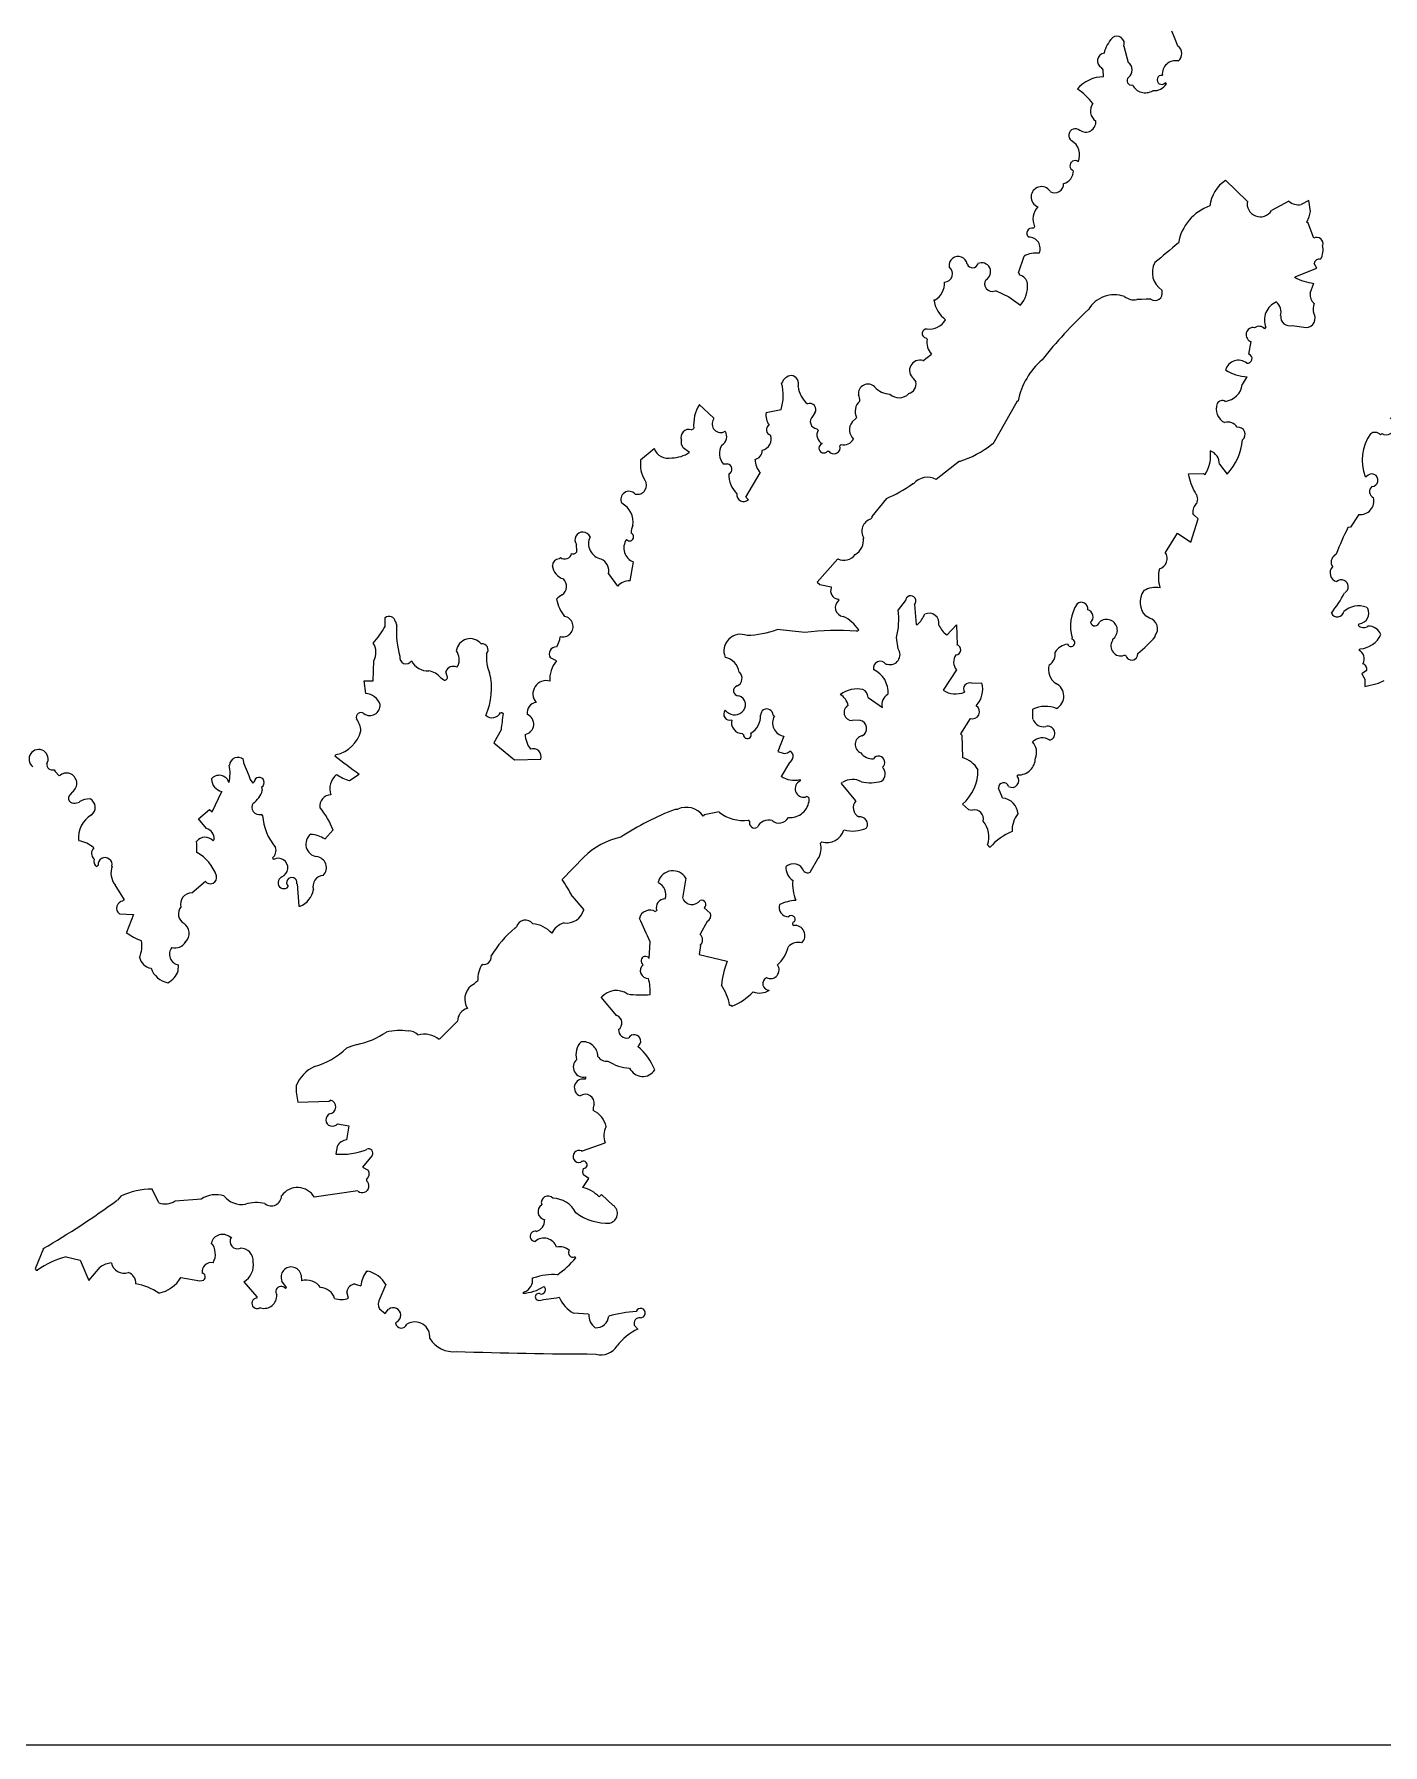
# Model space of a CAD drawing. Header units: millimetres. Extents: x -533 to 177, y -363 to 363.
# Drawn here: x -89.4 to 0.5, y -362.5 to -248.6 of the extents above; entities that cross this region are included whole.
import ezdxf

# ---------------------------------------------------------------- set-up
doc = ezdxf.new("R2010")
doc.units = ezdxf.units.MM

msp = doc.modelspace()

# ---------------------------------------------------------------- linework, layer by layer
at = {"color": 7, "linetype": 'Continuous', "lineweight": 25}
for p, q in [((-16.77, -249.39), (-16.49, -250.47)), ((-13.45, -248.71), (-13.58, -248.38)), ((-13.31, -249.04), (-13.45, -248.71)), ((-13.18, -249.38), (-13.31, -249.04)), ((-18.16, -250.97), (-18.26, -250.81)), ((-18.14, -251.43), (-18.16, -250.97)), ((-13.94, -251.9), (-14.03, -251.82)), ((-8.55, -259.7), (-10.01, -258.32)), ((-5.79, -259.71), (-6.94, -260.33)), ((-4.45, -259.67), (-4.97, -259.93)), ((-4.34, -260.4), (-4.45, -259.67)), ((-4.58, -261.1), (-4.42, -260.76)), ((-4.42, -260.76), (-4.34, -260.4)), ((-22.8, -261.51), (-22.72, -261.43)), ((-4.49, -261.18), (-4.58, -261.1)), ((-4.13, -262.17), (-4.49, -261.18)), ((-23.8, -264.47), (-23.41, -263.37)), ((-5.32, -264.72), (-3.91, -264.17)), ((-3.91, -264.17), (-4.09, -263.86)), ((-23.72, -264.55), (-23.8, -264.47)), ((-23.72, -264.63), (-23.72, -264.55)), ((-5.4, -264.8), (-5.32, -264.72)), ((-4.36, -265.84), (-4.13, -265.18)), ((-29.44, -266.29), (-29.36, -266.29)), ((-25.36, -265.68), (-25.28, -265.68)), ((-25.28, -265.68), (-24.43, -266.07)), ((-24.43, -266.07), (-23.66, -266.64)), ((-15.6, -266.25), (-15.91, -266.26)), ((-15.29, -266.24), (-15.6, -266.25)), ((-14.97, -266.23), (-15.29, -266.24)), ((-14.24, -265.63), (-14.24, -265.71)), ((-29.87, -268.9), (-29.96, -268.81)), ((-7.39, -268.2), (-7.31, -268.11)), ((-5.56, -267.98), (-4.64, -268.13)), ((-30.17, -270.33), (-29.59, -269.89)), ((-8.44, -269.9), (-8.29, -269.06)), ((-30.62, -271.74), (-30.8, -271.51)), ((-8.88, -271.91), (-8.56, -271.41)), ((-45.06, -273.24), (-44.11, -274.13)), ((-23.9, -273.08), (-25.5, -275.89)), ((-23.82, -273), (-23.9, -273.08)), ((-44.11, -274.13), (-44.11, -274.22)), ((-40.61, -273.79), (-39.61, -273.59)), ((-37.36, -273.81), (-37.51, -274.04)), ((-34.89, -274.42), (-34.58, -274.13)), ((-46.24, -275.88), (-46.24, -275.61)), ((-45.59, -274.93), (-45.43, -274.84)), ((-37.23, -274.87), (-37.15, -274.95)), ((0.41, -275.18), (0.32, -275.27)), ((-48.97, -276.94), (-48.07, -276.17)), ((-46.14, -276.13), (-46.24, -275.88)), ((-45.72, -276.44), (-46.14, -276.13)), ((-36.52, -276.35), (-36.44, -276.35)), ((-35.7, -276), (-35.62, -275.91)), ((-25.5, -275.89), (-25.58, -275.89)), ((-43.44, -277.21), (-43.18, -277.19)), ((-41.96, -279.43), (-41, -277.81)), ((-27.73, -277.03), (-29.28, -278.25)), ((-12.48, -277.87), (-11.48, -277.84)), ((-11.48, -277.84), (-11.39, -277.93)), ((-10.41, -277.23), (-9.89, -277.88)), ((-30.78, -278.54), (-30.86, -278.54)), ((-0.69, -278.05), (-0.6, -278.05)), ((-41.87, -279.51), (-41.96, -279.43)), ((-41.79, -279.59), (-41.87, -279.51)), ((-32.59, -279.51), (-33.56, -280.7)), ((-33.56, -280.79), (-33.64, -280.87)), ((-33.56, -280.7), (-33.56, -280.79)), ((-12.31, -282.42), (-11.82, -280.86)), ((-12.12, -280.59), (-12.17, -280.5)), ((-11.82, -280.86), (-12.12, -280.59)), ((-1.12, -280.57), (-1.68, -281.42)), ((-14.01, -283.1), (-13.21, -281.82)), ((-13.21, -281.82), (-12.31, -282.42)), ((-1.68, -281.42), (-1.85, -281.43)), ((-54.39, -283.53), (-54.31, -283.44)), ((-53.21, -283.01), (-53.25, -282.58)), ((-35.83, -283.53), (-37.21, -285.07)), ((-2.64, -283.21), (-2.72, -283.29)), ((-51.1, -284.53), (-50.5, -285.35)), ((-49.67, -284.99), (-49.45, -283.73)), ((-37.21, -285.07), (-37.04, -285.23)), ((-37.04, -285.23), (-36.28, -285.38)), ((-36.28, -285.38), (-36.28, -285.46)), ((-35.84, -286.2), (-35.75, -286.28)), ((-31.8, -286.93), (-31.32, -286.33)), ((-30.73, -286.56), (-30.61, -287.9)), ((-0.62, -286.75), (-0.53, -286.83)), ((-65.98, -288.03), (-65.99, -287.44)), ((-65.3, -287.71), (-65.22, -288.01)), ((-30.61, -287.9), (-30.52, -287.9)), ((-28.58, -288.6), (-27.93, -287.91)), ((-27.93, -287.91), (-27.89, -289.25)), ((-15.06, -287.48), (-15.3, -287.35)), ((-1.09, -287.85), (-1.17, -287.93)), ((-38.03, -288.44), (-39.88, -288.24)), ((-34.53, -288.34), (-34.61, -288.34)), ((-34.44, -288.25), (-34.53, -288.34)), ((-31.82, -289.52), (-31.92, -288.77)), ((-20.21, -288.87), (-20.21, -288.79)), ((-17.54, -288.88), (-17.53, -288.96)), ((-14.7, -288.72), (-14.7, -288.64)), ((-66.79, -291.64), (-66.75, -290.31)), ((-54.57, -290.32), (-54.97, -290.11)), ((-16.75, -289.95), (-16.67, -289.94)), ((-1.04, -289.52), (-1.13, -289.6)), ((-62.29, -291.44), (-62.04, -291.61)), ((-61.86, -291.35), (-61.94, -291.04)), ((-61.22, -290.74), (-61.14, -290.65)), ((-32.63, -290.55), (-32.54, -290.54)), ((-27.93, -290.92), (-28.82, -292.28)), ((-0.61, -290.97), (-0.91, -291.19)), ((-0.91, -291.19), (-0.73, -291.54)), ((-0.73, -291.54), (-0.72, -292.03)), ((-67.38, -291.66), (-66.79, -291.64)), ((-67.28, -292.49), (-67.38, -291.66)), ((-26.9, -291.81), (-26.24, -291.79)), ((-0.72, -292.03), (0.18, -291.8)), ((0.18, -291.8), (0.57, -291.62)), ((-58.29, -293.75), (-58.21, -293.75)), ((-58.21, -293.75), (-58.12, -293.83)), ((-33.82, -292.75), (-32.86, -293.42)), ((-22.83, -294.21), (-22.84, -293.54)), ((-58.26, -294.92), (-58.74, -295.77)), ((-40.14, -293.93), (-40.06, -294.01)), ((-34.35, -294.28), (-34.87, -294.29)), ((-27.01, -294.16), (-27.65, -295.18)), ((-58.74, -295.77), (-57.37, -296.91)), ((-42.2, -295.16), (-42.11, -295.24)), ((-39.44, -295.33), (-39.83, -296.35)), ((-27.65, -295.18), (-27.56, -295.26)), ((-27.56, -295.26), (-27.52, -296.76)), ((-75.44, -296.9), (-75.42, -297.1)), ((-75.42, -297.1), (-75.07, -297.96)), ((-69.34, -296.65), (-69.26, -296.56)), ((-57.37, -296.91), (-55.62, -296.86)), ((-39.83, -296.35), (-39.4, -296.5)), ((-39.05, -297.08), (-39.61, -298.01)), ((-39.4, -296.5), (-39.18, -296.45)), ((-39.18, -296.45), (-38.99, -296.32)), ((-88.04, -297.58), (-87.97, -297.69)), ((-87.97, -297.69), (-87.7, -297.98)), ((-75.07, -297.96), (-74.98, -298.23)), ((-74.98, -298.23), (-74.81, -298.47)), ((-74.81, -298.47), (-74.73, -298.38)), ((-68.37, -298.29), (-67.72, -297.86)), ((-38.35, -298.23), (-38.35, -298.31)), ((-35.59, -298.49), (-35.51, -298.4)), ((-23.89, -298), (-23.81, -297.92)), ((-86.83, -299.05), (-86.98, -299.22)), ((-77.51, -300.38), (-76.88, -299.03)), ((-74.22, -298.7), (-74.18, -298.96)), ((-34.64, -299.63), (-35.59, -298.49)), ((-24.86, -299.45), (-25.13, -298.79)), ((-86.65, -299.8), (-86.36, -299.72)), ((-78.42, -300.83), (-77.69, -300.22)), ((-77.69, -300.22), (-77.51, -300.38)), ((-74.25, -300.54), (-74.16, -300.63)), ((-46.58, -300.21), (-46.66, -300.21)), ((-46.49, -300.21), (-46.58, -300.21)), ((-44.73, -300.58), (-44.81, -300.66)), ((-43.73, -300.38), (-44.73, -300.58)), ((-27.52, -299.86), (-27.12, -300.21)), ((-27.12, -300.21), (-26.86, -300.27)), ((-77.9, -301.48), (-78.42, -300.83)), ((-70.02, -302.19), (-69.45, -301.58)), ((-41.71, -301), (-41.79, -300.91)), ((-78.54, -302.52), (-78.55, -302.33)), ((-78.54, -302.71), (-78.54, -302.52)), ((-78.53, -302.9), (-78.54, -302.71)), ((-78.53, -303.09), (-78.53, -302.9)), ((-77.46, -302.3), (-77.38, -302.22)), ((-36.98, -302.46), (-36.9, -302.37)), ((-25.86, -302.57), (-25.77, -302.65)), ((-25.77, -302.65), (-25.69, -302.73)), ((-85.19, -304.02), (-85.11, -303.93)), ((-73.5, -303.45), (-73.41, -303.53)), ((-52.76, -303.39), (-54.19, -304.87)), ((-37.68, -304.4), (-37.16, -303.5)), ((-83.99, -305.24), (-83.38, -306.23)), ((-78.87, -305.77), (-77.97, -304.99)), ((-72.88, -304.69), (-72.96, -304.77)), ((-71.86, -305.16), (-71.74, -306.66)), ((-47.78, -305.09), (-47.79, -305.01)), ((-45.95, -304.79), (-46.17, -306.13)), ((-83.38, -306.23), (-83.46, -306.31)), ((-53.53, -306), (-52.75, -306.9)), ((-83.68, -307.16), (-82.76, -307.22)), ((-82.76, -307.22), (-83.23, -308.4)), ((-71.74, -306.66), (-71.66, -306.66)), ((-47.98, -307.02), (-47.9, -306.93)), ((-44.73, -306.76), (-44.33, -307.12)), ((-57.24, -308.03), (-57.32, -308.11)), ((-44.53, -307.68), (-45.01, -308.53)), ((-48.4, -310.13), (-48.34, -309.04)), ((-44.99, -309.28), (-45.06, -309.87)), ((-79.78, -310.96), (-79.75, -310.57)), ((-45.06, -309.87), (-43.21, -310.32)), ((-50.55, -313.95), (-51.59, -312.72)), ((-43.05, -313.24), (-42.96, -313.24)), ((-42.96, -313.24), (-42.88, -313.32)), ((-61.16, -314.32), (-62.38, -315.52)), ((-68.21, -315.98), (-68.56, -316.11)), ((-67.86, -315.86), (-68.21, -315.98)), ((-52.69, -318.19), (-52.61, -318.1)), ((-52.61, -318.1), (-52.62, -318.02)), ((-71.8, -319.71), (-69.71, -319.65)), ((-69.71, -319.65), (-69.63, -319.57)), ((-69.17, -321.14), (-68.41, -321.29)), ((-68.41, -321.29), (-68.56, -322.22)), ((-69.18, -322.65), (-69.28, -323.15)), ((-66.86, -323.26), (-67.5, -324.03)), ((-52.9, -322.96), (-51.33, -322.41)), ((-67.5, -324.03), (-67.13, -324.24)), ((-52.83, -324.34), (-52.78, -324.13)), ((-52.77, -324.54), (-52.83, -324.34)), ((-52.43, -324.79), (-52.77, -324.54)), ((-81.07, -326.4), (-81.51, -325.5)), ((-67.8, -325.62), (-70.71, -326.04)), ((-67.23, -324.86), (-67.23, -324.94)), ((-52.83, -325.38), (-52.43, -324.79)), ((-83.59, -325.97), (-83.83, -326.23)), ((-78.23, -326.16), (-79.99, -326.29)), ((-51.57, -325.85), (-51.73, -326.02)), ((-50.79, -326.58), (-51.57, -325.85)), ((-76.32, -328.7), (-76.24, -328.7)), ((-88.76, -329.46), (-89.31, -330.81)), ((-87.24, -330), (-86.32, -330.23)), ((-86.32, -330.23), (-85.73, -331.59)), ((-53.29, -330.08), (-53.38, -330)), ((-89.31, -330.81), (-89.23, -330.89)), ((-89.23, -330.89), (-89.14, -330.89)), ((-85.73, -331.59), (-84.97, -330.69)), ((-79.6, -331.38), (-78.34, -331.6)), ((-71.58, -331.22), (-71.57, -331.6)), ((-67.23, -330.96), (-67.15, -330.96)), ((-56.18, -331.41), (-56.1, -331.41)), ((-78.34, -331.6), (-78.08, -331.55)), ((-75.41, -331.68), (-74.54, -332.66)), ((-72.57, -332.04), (-72.87, -331.62)), ((-72.64, -332.11), (-72.57, -332.04)), ((-68.44, -332.75), (-68.55, -332.33)), ((-67.99, -331.82), (-67.62, -331.93)), ((-65.95, -331.84), (-66.35, -332.78)), ((-56.82, -332.43), (-56.74, -332.35)), ((-74.54, -332.66), (-74.54, -332.75)), ((-74.36, -333.41), (-74.27, -333.41)), ((-66.36, -333.47), (-65.98, -333.77)), ((-65.98, -333.77), (-65.76, -333.5)), ((-65.22, -334.33), (-65.3, -334.42)), ((-52.44, -333.82), (-53.44, -333.76)), ((-49.15, -334.82), (-49.4, -334.56)), ((-172.25, -362.5), (172.25, -362.5))]:
    msp.add_line(p, q, dxfattribs=at)
for centre, radius, start, end in [((-15.73, -250.48), 2.45, 137.5722, 165.0414), ((-17.24, -249.22), 0.496, 339.6216, 127.7483), ((-13.54, -249.89), 0.627, 308.4421, 54.6721), ((-18.01, -250.36), 0.519, 99.2309, 241.3097), ((-16.84, -250.98), 0.619, 307.3939, 55.7318), ((-13.33, -251.24), 0.885, 78.291, 185.3059), ((-18.13, -253.72), 2.29, 90.0743, 139.443), ((-16.28, -251.69), 0.287, 130.5602, 285.7024), ((-14.26, -251.63), 0.303, 80.8131, 319.1862), ((-22.24, -255.77), 4.25, 36.9641, 56.1632), ((-15.35, -251.53), 0.959, 207.2578, 301.1538), ((-14.79, -251.31), 1.04, 266.8036, 325.2019), ((-18.21, -253.7), 0.799, 141.9706, 237.4076), ((-20, -255.33), 0.444, 49.3674, 231.3873), ((-19.32, -254.43), 0.68, 234.7252, 4.9998), ((-20.8, -256.62), 1.08, 334.7441, 61.1645), ((-20.03, -257.35), 0.341, 52.8439, 250.7737), ((-21.37, -258.57), 0.583, 236.2392, 4.1045), ((-21.01, -257.69), 0.872, 285.0178, 0.7829), ((-8.7, -260.29), 2.36, 123.5168, 173.5629), ((-22.27, -259.43), 0.689, 33.1694, 250.3423), ((-7.69, -259.88), 0.874, 168.1878, 329.2677), ((-5.14, -258.93), 1.02, 230.4496, 279.7754), ((-21.6, -260.91), 1.23, 137.2566, 204.6332), ((-9.99, -263.05), 3.2, 109.1507, 170.2113), ((-22.9, -261.84), 0.343, 72.3064, 231.335), ((-23.1, -262.86), 0.752, 335.1674, 91.1583), ((33.18, -319.59), 73.52, 129.0642, 130.6413), ((-3.92, -262.53), 0.412, 341.7395, 120.1854), ((-4.76, -262.94), 1.26, 329.4609, 13.0559), ((-28.75, -264.54), 0.561, 272.7693, 53.4741), ((-27.82, -263.99), 0.604, 7.879, 189.7042), ((-26.86, -263.75), 0.389, 204.1528, 341.3452), ((-26.25, -264.41), 0.599, 298.0666, 114.6121), ((-22.62, -264.77), 1.61, 82.5757, 119.4661), ((-13.49, -264.46), 1.39, 151.5843, 237.1427), ((-3.77, -263.89), 0.319, 72.744, 175.4803), ((-30.03, -265.17), 1.31, 300.8411, 2.7966), ((-25.56, -265.22), 0.496, 145.3752, 293.4972), ((-23.91, -265.33), 0.73, 11.59, 74.4055), ((-25.1, -265.38), 1.91, 318.8195, 5.6404), ((-3.57, -261.07), 4.15, 243.969, 262.2857), ((-27.43, -265.98), 2.03, 188.7491, 233.0858), ((-17.42, -267.92), 1.98, 69.5945, 150.236), ((-16.1, -265.27), 1.01, 231.66, 280.5015), ((-14.69, -265.85), 0.477, 233.6803, 16.8263), ((-6.11, -267.62), 1.3, 112.3324, 202.336), ((-7.23, -267.11), 0.926, 345.8471, 47.782), ((-3.63, -265.95), 0.739, 172.1289, 231.1413), ((-3.08, -266.91), 1.09, 158.9317, 192.9133), ((-29.74, -266.98), 1.25, 263.1088, 330.0433), ((0.98, -288.59), 29.56, 132.889, 141.72), ((-5.72, -267.4), 0.61, 174.321, 285.5466), ((-4.65, -267.5), 0.621, 271.5798, 34.2674), ((-29.92, -268.52), 0.296, 83.4356, 263.4144), ((-8.16, -268.6), 0.477, 78.1191, 254.493), ((-7.77, -268.56), 0.518, 43.8204, 125.0302), ((-28.74, -269.12), 1.16, 169.0143, 222.1809), ((-8.54, -270.19), 0.305, 260.3364, 70.8822), ((-30.37, -270.98), 0.685, 72.298, 231.3253), ((-18.97, -274.02), 4.96, 131.019, 168.0899), ((-9.14, -271.19), 0.89, 51.6403, 164.2544), ((-8.35, -268.31), 3.11, 238.0825, 266.1609), ((-42.56, -272.65), 3.09, 342.3355, 15.3366), ((-38.82, -272.11), 0.804, 97.1053, 159.7623), ((-39, -271.86), 0.551, 339.2728, 81.9657), ((-36.55, -271.77), 1.95, 188.5271, 227.7218), ((-33.83, -272.52), 0.63, 44.0297, 188.7157), ((-32.3, -271.11), 1.45, 222.3021, 267.693), ((-31.28, -271.88), 0.667, 284.4571, 11.6459), ((-10.19, -271.73), 1.32, 277.3297, 351.901), ((-42.82, -274.61), 2.62, 148.5782, 185.0658), ((-37.7, -273.59), 0.412, 327.167, 113.0457), ((-33.8, -273.71), 0.882, 129.3591, 207.7778), ((-35.2, -273.01), 0.843, 358.7351, 27.9163), ((-31.75, -271.89), 0.906, 227.7924, 315.3267), ((-9.61, -273.55), 1.01, 158.6783, 243.4698), ((-10.22, -273.36), 0.377, 57.8488, 153.0452), ((-43.63, -274.54), 0.576, 146.0759, 301.0283), ((-39.47, -273.97), 1.15, 171.068, 214.6826), ((-37.19, -274.39), 0.475, 131.4588, 265.0677), ((-34.21, -274.93), 0.849, 142.8838, 227.0071), ((-9.84, -275.14), 0.72, 31.0949, 108.4292), ((0.7, -274.68), 0.581, 239.5713, 63.0377), ((-45.76, -275.43), 0.523, 71.9596, 201.1634), ((-43.91, -275.38), 0.674, 301.3215, 31.2894), ((-41.04, -275.55), 0.767, 282.108, 20.5014), ((-40.22, -274.93), 0.367, 121.8678, 255.4952), ((-36.55, -275.27), 0.674, 151.8242, 241.8173), ((-35.43, -275.21), 0.721, 254.6963, 332.0252), ((-12.75, -275.23), 3.9, 317.1065, 354.5984), ((-9.16, -275.23), 0.467, 308.6146, 98.1068), ((2.22, -276.95), 3.11, 145.6995, 200.6846), ((-0.05, -275.62), 0.518, 43.8232, 125.0472), ((-47.13, -275.83), 1, 199.5368, 284.0932), ((-46.98, -274.47), 2.34, 272.422, 302.591), ((-42.66, -276.51), 1.06, 148.8552, 221.8938), ((-41.45, -276.33), 0.58, 279.3299, 2.5915), ((-36.78, -276.16), 0.318, 106.8022, 323.6849), ((-36.09, -276.12), 0.416, 213.6691, 17.3866), ((-29.72, -270.72), 6.63, 287.5573, 308.6918), ((-13.25, -276.65), 2.26, 325.4732, 8.159), ((-11.35, -277.21), 0.941, 358.6363, 69.4296), ((-47.05, -277.23), 1.94, 171.627, 212.7313), ((-43.24, -277.55), 0.358, 295.469, 79.8903), ((-41.39, -277.95), 1.7, 177.2356, 227.001), ((-40.02, -276.9), 1.33, 180.0407, 223.0379), ((-8.41, -277.09), 4.15, 190.8388, 209.1596), ((-0.26, -278.29), 0.418, 271.5514, 144.698), ((-49.74, -279.58), 0.55, 41.7276, 206.3301), ((-49.18, -278.62), 0.607, 256.0968, 34.9716), ((-35.96, -271.46), 8.72, 292.6853, 305.7284), ((-29.87, -279.24), 1.15, 59.4511, 142.5969), ((0.04, -279.05), 0.449, 130.3722, 245.4392), ((-50.87, -281.07), 1.4, 350.2629, 62.6372), ((-42.11, -279.27), 0.45, 169.6111, 315.394), ((-11.49, -280.38), 0.695, 128.4929, 189.8021), ((-12.46, -279.55), 0.608, 331.6658, 45.7601), ((-1.01, -279.68), 0.896, 263.2025, 14.4984), ((-48.6, -281.74), 0.992, 153.9005, 183.9977), ((-33.38, -281.69), 0.855, 107.6389, 211.8827), ((-52.82, -282.27), 0.526, 24.2626, 216.0716), ((-51.4, -282.51), 1.04, 153.7508, 259.2283), ((-49.11, -282.81), 0.981, 144.3606, 249.8133), ((-49.71, -282.06), 0.273, 221.5974, 64.1971), ((-35.31, -282.23), 1.2, 302.3675, 4.1487), ((21.79, -292.97), 26.3, 153.979, 158.2153), ((-54.39, -283.99), 0.46, 90.5133, 179.0751), ((-54.03, -283.06), 0.477, 233.682, 346.3008), ((-53.45, -282.96), 0.244, 240.5914, 348.6025), ((-51.98, -284.35), 0.893, 348.5402, 64.8742), ((-35.43, -282.64), 0.975, 245.7786, 321.5337), ((-14.62, -283.5), 0.728, 287.3876, 33.6558), ((-2.45, -283.74), 0.517, 120.8584, 217.2161), ((-53.83, -283.87), 1.03, 186.1246, 254.3484), ((-12.09, -284.76), 2.38, 166.2972, 196.8208), ((-2.45, -284.47), 0.591, 134.6402, 256.556), ((-54.61, -285.36), 0.71, 306.2536, 44.6552), ((-49.74, -285.97), 0.978, 85.9575, 140.771), ((-35.76, -285.66), 0.551, 159.275, 261.9486), ((-14.39, -286.41), 1.31, 144.2002, 225.8022), ((-14.61, -287.17), 1.74, 81.8846, 118.7313), ((-10.53, -281.27), 9.59, 322.1991, 331.9046), ((-2.28, -285.38), 0.455, 298.339, 132.1604), ((-53.8, -286.86), 1.01, 112.801, 139.9134), ((-51.95, -285.7), 2.67, 190.9679, 218.5505), ((-35.4, -286.77), 0.601, 126.3663, 262.7408), ((-36.93, -287.53), 5.16, 346.0546, 6.677), ((-30.98, -286.33), 0.343, 316.5588, 180.1661), ((-17.63, -287.99), 2.7, 146.9434, 197.1092), ((-19.61, -286.86), 0.44, 351.989, 130.1138), ((-19.32, -287.39), 0.49, 312.4154, 73.3337), ((-2.55, -286.94), 0.448, 207.6485, 346.9034), ((-1.12, -288.17), 1.51, 70.7163, 131.3263), ((-1.17, -287.14), 0.714, 276.8439, 25.7563), ((-73.82, -283.18), 9.22, 319.727, 328.2552), ((-65.73, -287.8), 0.44, 11.7359, 126.2724), ((-59.11, -288.34), 6.13, 176.8673, 195.7807), ((-54.16, -288.04), 0.69, 255.4901, 79.5707), ((-36.66, -289.77), 2.69, 34.3888, 63.7128), ((-31.65, -286.59), 1.72, 310.6547, 338.7288), ((-29.76, -287.82), 0.671, 349.9599, 114.5848), ((-27.53, -287.23), 1.72, 204.3978, 232.4564), ((-18.7, -287.7), 0.296, 189.6916, 353.4275), ((-17.93, -288.28), 0.721, 303.1112, 131.0817), ((-15.26, -288.18), 0.729, 320.9467, 74.0648), ((-0.8, -287.63), 0.477, 219.4312, 309.4347), ((-0.51, -288.94), 0.939, 23.6522, 89.4842), ((-67.71, -289.75), 1.11, 329.6726, 33.4479), ((-60.32, -289.78), 0.938, 38.805, 172.3876), ((-59.53, -289.58), 0.397, 317.9322, 98.3142), ((-55.97, -288.53), 1.65, 328.4995, 353.4976), ((-42.3, -289.67), 1.12, 67.9873, 201.8665), ((-42.07, -282.31), 6.31, 271.7508, 290.2937), ((-35.84, -305.9), 17.6, 85.9737, 97.1469), ((-27.98, -289.58), 0.34, 272.5801, 76.2814), ((-20.42, -290.3), 1.09, 95.9569, 149.0892), ((-20.3, -289.11), 0.256, 203.9471, 69.1687), ((-16.98, -289.33), 0.661, 146.8636, 289.9931), ((-22.54, -281.86), 10.42, 310.0441, 318.8352), ((-1.11, -287.93), 1.59, 272.3552, 336.5796), ((-64.6, -290.11), 0.416, 165.7314, 329.4768), ((-63.13, -289.74), 1.25, 207.8625, 272.5486), ((-62.14, -290.26), 1.08, 338.4293, 34.2293), ((-56.64, -290.07), 2.61, 175.1281, 203.1731), ((-54.6, -289.85), 0.462, 86.3634, 214.9378), ((-53.21, -291.51), 1.81, 139.0022, 185.2219), ((-43.57, -291.26), 1.19, 9.2841, 78.8564), ((-33.01, -290.8), 0.458, 33.9847, 192.7422), ((-32.35, -289.91), 0.661, 253.1261, 36.2567), ((-27.28, -290.4), 0.836, 144.6826, 218.4419), ((-22.15, -289.88), 0.804, 299.4638, 10.5329), ((-16.26, -289.85), 0.422, 192.2337, 2.3027), ((-1.4, -290.18), 0.64, 328.6963, 64.932), ((-63.32, -292.33), 1.36, 40.7299, 79.8163), ((-62.02, -291.43), 0.181, 264.0096, 27.7248), ((-61.46, -291.19), 0.506, 61.8186, 163.3129), ((-63.13, -292.17), 4.23, 335.097, 14.6103), ((-42.78, -291.48), 0.567, 295.7686, 46.7395), ((-34.16, -292.42), 1.68, 355.7085, 65.0293), ((-20.66, -290.89), 1.14, 164.4621, 235.5218), ((-0.93, -290.85), 0.34, 338.0525, 76.3045), ((-67.36, -293.58), 1.09, 19.1648, 85.3816), ((-55.27, -292.51), 0.874, 72.4557, 221.0729), ((-42.44, -292.31), 0.34, 106.848, 270.5238), ((-42.58, -293.24), 0.604, 304.7456, 75.8674), ((-34.53, -294.11), 1.92, 78.7811, 126.1737), ((-36.27, -293.53), 1.15, 12.0459, 58.4513), ((-34.41, -292.75), 0.589, 359.6934, 64.4884), ((-32.12, -293.23), 0.773, 118.7665, 194.5612), ((-27.98, -290.94), 1.58, 237.9669, 291.7392), ((-27.05, -292.19), 0.406, 69.4048, 212.517), ((-27.79, -292.21), 1.61, 316.9865, 15.0814), ((-21.72, -292.67), 0.944, 299.2556, 63.8658), ((-67.61, -294.07), 0.311, 49.3024, 201.1944), ((-67.01, -293.28), 0.68, 234.745, 4.9747), ((-58.87, -293.46), 0.644, 228.8971, 333.1456), ((-34.76, -297.33), 23.63, 171.483, 174.1497), ((-56.79, -294.53), 0.701, 280.3748, 68.4962), ((-55.83, -293.78), 0.708, 98.0843, 187.547), ((-43.02, -293.87), 0.409, 138.8336, 288.3137), ((-42.72, -293.18), 0.738, 214.6329, 310.9991), ((-40.56, -293.94), 0.418, 1.5608, 181.567), ((-34.89, -293.76), 0.531, 118.7416, 272.4622), ((-26.86, -293.71), 0.471, 252.2621, 57.7319), ((-22, -295.32), 1.97, 67.727, 115.3971), ((-69.67, -294.48), 2.12, 281.1841, 346.4591), ((-69.02, -295.05), 1.41, 2.9543, 37.7715), ((-42.2, -294.44), 0.72, 165.4719, 269.7063), ((-42.29, -294.01), 1.31, 300.8649, 2.7718), ((-39.29, -294.45), 0.889, 150.0389, 260.3392), ((-34.46, -294.82), 0.548, 298.2703, 78.3676), ((-22.13, -293.98), 0.73, 198.7301, 282.4582), ((-21.85, -295.15), 0.477, 288.7421, 104.8878), ((-54.87, -295.12), 1.8, 182.8936, 217.0923), ((-41.86, -295.23), 0.258, 180.7383, 21.3072), ((-34.07, -295.89), 0.604, 102.6443, 247.4712), ((-22.21, -296.38), 0.929, 56.4986, 134.7923), ((-23.61, -296.41), 1.02, 337.6385, 42.9748), ((-89.08, -296.86), 0.637, 329.9913, 232.5813), ((-88.15, -297.2), 0.387, 176.178, 285.301), ((-78.85, -297.79), 2.53, 345.4524, 12.1256), ((-75.81, -297.31), 0.56, 47.4588, 175.0758), ((-49.28, -271.47), 32.19, 231.4663, 235.0686), ((-56.12, -296.7), 0.524, 341.9795, 111.1503), ((-39.26, -296.68), 0.449, 297.6921, 52.7351), ((-33.5, -295.82), 1.02, 217.6503, 272.3435), ((-33.12, -297.08), 0.418, 308.4149, 144.7), ((-28.09, -298.54), 1.87, 31.3091, 72.2011), ((-23.8, -296.79), 1.13, 269.4366, 359.4482), ((-87.22, -298.48), 0.688, 304.4353, 133.8247), ((-77.04, -298.61), 0.669, 16.0308, 142.9013), ((-76.66, -298.14), 0.913, 184.34, 256.1144), ((-74.39, -298.42), 0.337, 301.2933, 174.4396), ((-68.47, -298.84), 1.21, 128.6749, 199.7379), ((-67.57, -295.47), 2.93, 235.8277, 254.1669), ((-38.73, -296.65), 1.62, 237.053, 283.4529), ((-38.1, -298.83), 0.573, 115.7591, 281.571), ((-34.85, -299.47), 1.25, 61.582, 121.5375), ((-33.66, -295.72), 2.72, 257.3128, 285.8123), ((-33.28, -297.85), 0.608, 306.9692, 45.7732), ((-29.41, -297.64), 2.91, 310.3759, 1.3273), ((-24.79, -298.77), 0.339, 14.5861, 182.7902), ((-24.22, -298.3), 0.449, 238.4849, 42.2515), ((-86.74, -299.46), 0.345, 135.5805, 285.6089), ((-85.65, -300.85), 1.34, 90.0519, 122.2882), ((-85.93, -300.08), 0.628, 306.5227, 63.7901), ((-75.55, -298.6), 1.42, 302.538, 345.2829), ((-69.62, -299.97), 0.726, 88.8294, 190.3144), ((-39.03, -299.46), 1.3, 266.0242, 356.038), ((-37.9, -299.53), 0.168, 354.4166, 121.3403), ((-24.96, -300.59), 1.14, 3.8918, 84.6616), ((-84.68, -302.09), 1.75, 120.1744, 186.6777), ((-74.38, -300.07), 0.492, 145.906, 284.9953), ((-70.27, -300.28), 3.91, 185.0428, 219.1068), ((-74.21, -303.4), 5.09, 20.8873, 40.3454), ((-40.16, -317.41), 18.39, 110.7124, 123.438), ((-45.92, -301.41), 1.34, 34.1537, 115.5699), ((-42.16, -298.46), 2.49, 230.7848, 278.4799), ((-34.08, -300.09), 0.722, 140.6802, 239.933), ((-34.36, -301.21), 0.506, 331.8234, 98.6758), ((-26.71, -300.83), 0.579, 344.1231, 104.9847), ((-22.53, -301.59), 1.69, 140.2805, 183.5286), ((-78.08, -302.16), 0.703, 355.2257, 75.2829), ((-41.37, -301.1), 0.352, 163.5575, 299.9565), ((-40.43, -301.77), 0.848, 74.3646, 153.9984), ((-39.75, -300.4), 0.721, 230.6764, 329.945), ((-36.58, -301.2), 1.22, 254.5128, 341.7445), ((-34.85, -299.32), 2.33, 255.8658, 293.6128), ((-27.39, -302.04), 1.62, 340.8664, 40.204), ((-22.95, -305.04), 3.58, 110.6309, 139.8701), ((-86.77, -304.4), 2.13, 49.7395, 80.2513), ((-85.05, -303.14), 0.503, 133.1797, 229.9392), ((-77.99, -302.78), 0.712, 41.7904, 141.3323), ((-73.88, -302.96), 0.618, 307.9969, 20.5517), ((-70.44, -302.53), 0.833, 127.776, 262.1688), ((-71.05, -303.73), 1.86, 56.3179, 86.8352), ((-49.1, -307.26), 5.33, 102.8668, 133.3847), ((-38.27, -302.78), 1.33, 327.1244, 14.298), ((-85.03, -303.68), 0.374, 155.0246, 244.976), ((-84.65, -303.89), 0.468, 346.9049, 185.8309), ((-82.94, -304.43), 1.32, 160.6313, 217.6843), ((-79.86, -305.51), 2.77, 18.4068, 61.2948), ((-73.11, -304.1), 0.638, 291.4818, 118.0379), ((-70.64, -304.09), 0.737, 314.8985, 83.0092), ((-38.79, -304.56), 0.729, 19.0664, 132.1662), ((-38.25, -304.08), 1.04, 176.8055, 235.2117), ((-77.64, -304.74), 0.421, 217.4118, 13.6214), ((-72.74, -305.1), 0.389, 124.0498, 320.2731), ((-72.21, -305.09), 0.348, 348.4687, 226.5395), ((-70.08, -305.33), 0.72, 93.402, 197.6574), ((-62.35, -310.4), 9.85, 26.4852, 34.0787), ((-46.82, -305.32), 1.02, 31.5354, 161.9773), ((-48.2, -305.9), 0.909, 342.7764, 62.4115), ((-36.07, -305.19), 2.78, 174.6418, 202.7321), ((-37.85, -304.1), 0.338, 221.1195, 299.3804), ((-83.42, -306.78), 0.465, 95.0938, 234.6293), ((-78.88, -306.52), 0.746, 89.5235, 195.0154), ((-72.26, -305.27), 1.52, 293.4217, 349.2378), ((-47.34, -306.76), 0.589, 89.7223, 197.6596), ((-45.54, -305.85), 0.692, 204.7031, 322.1583), ((-44.91, -306.55), 0.287, 310.6497, 105.6033), ((-38.41, -309.37), 3.11, 94.2375, 114.8708), ((-79.04, -307.17), 0.722, 140.6768, 239.9478), ((-53.9, -306.6), 1.18, 261.7491, 345.3816), ((-48.35, -307.65), 0.728, 59.4705, 165.7249), ((-75.88, -320.58), 29.86, 22.7432, 26.0501), ((-44.74, -307.28), 0.448, 297.6317, 21.2166), ((-39.13, -306.74), 0.621, 161.2597, 271.8517), ((-38.92, -307.53), 0.253, 322.3296, 137.7999), ((-80.5, -304.61), 4.68, 234.1761, 248.4375), ((-79.87, -308.47), 0.823, 315.6201, 55.1299), ((-53.02, -313.45), 6.86, 128.8466, 149.7234), ((-56.65, -308.2), 0.617, 37.2942, 163.3128), ((-56.33, -309.77), 1.95, 42.0882, 84.895), ((-53.73, -309), 1.28, 105.4553, 154.99), ((-45.34, -308.91), 0.503, 313.2046, 49.9069), ((-38.72, -307.82), 0.128, 89.3383, 253.9539), ((-38.7, -308.61), 0.675, 314.2342, 95.2888), ((-84.19, -309.26), 2, 336.8824, 8.7415), ((-79.64, -309.86), 0.717, 140.2654, 261.1245), ((-79.97, -308.65), 0.785, 252.9669, 330.1243), ((-41.4, -308.82), 2.33, 311.4437, 346.2108), ((-38.45, -309.99), 0.926, 75.8423, 137.7872), ((-81.48, -309.9), 0.886, 189.6835, 263.442), ((-80.23, -310.35), 1.42, 197.4142, 260.2874), ((-81.11, -310.5), 1.41, 297.171, 340.8208), ((-58.02, -311.52), 1.8, 146.0258, 182.8838), ((-59.39, -310.07), 0.46, 255.2628, 9.0739), ((-48.48, -310.95), 0.514, 129.2824, 273.8063), ((-48.64, -310.3), 0.301, 35.2388, 237.861), ((-37, -312.62), 6.62, 159.6857, 173.9397), ((-40.32, -310.9), 0.578, 243.0516, 36.093), ((-59.53, -312.85), 1.16, 129.0898, 212.0456), ((-60.87, -310.69), 1.39, 295.5991, 319.0322), ((-52.19, -312.4), 3.86, 357.8526, 14.0774), ((-46.29, -313.79), 3.29, 9.5956, 34.6409), ((-40.39, -311.81), 0.439, 116.916, 268.8182), ((-50.59, -313.59), 1.32, 55.1899, 138.8137), ((-48.89, -305.74), 6.83, 262.0428, 274.7155), ((-44.57, -309.35), 4.32, 293.1586, 315.7759), ((-41.05, -311.22), 1.22, 249.3853, 302.5276), ((-60.29, -314.31), 0.872, 105.0054, 180.7883), ((-50.72, -314.43), 0.511, 302.0863, 71.4196), ((-68.84, -310.8), 5.15, 280.9423, 304.671), ((-65.01, -318.63), 3.7, 81.5402, 104.1328), ((-64.42, -315.78), 0.819, 42.421, 92.9486), ((-63.39, -316.81), 1.63, 51.7435, 104.8923), ((-49.88, -314.88), 0.563, 178.2756, 282.4809), ((-49.39, -315.64), 0.426, 302.8743, 150.2494), ((-72.16, -312.32), 5.23, 286.2028, 313.5158), ((-52.05, -316.54), 1.23, 135.8706, 195.3623), ((-52.82, -316.68), 1, 1.2454, 96.4576), ((-51.24, -316.31), 0.674, 211.302, 278.6914), ((-51.49, -318.88), 3.7, 20.8795, 51.0043), ((-69.76, -319.45), 2.31, 113.9538, 159.1691), ((-52.79, -317.37), 0.67, 130.7499, 285.5073), ((-49.5, -314.34), 3.11, 238.0868, 266.1569), ((-48.83, -317.04), 0.955, 204.2985, 327.4028), ((-68.06, -318.77), 3.86, 177.8385, 194.0926), ((-52.82, -318.74), 0.569, 77.0709, 251.844), ((-69.74, -320.02), 0.468, 275.853, 76.8816), ((-52.66, -319.79), 0.606, 351.3238, 123.8936), ((-51.41, -320.2), 0.73, 153.5681, 184.7893), ((-69.51, -320.88), 0.431, 114.3905, 322.4632), ((-52.78, -321.67), 1.55, 12.9234, 65.3301), ((-68.44, -323.06), 0.851, 97.9789, 151.124), ((-50.15, -321.93), 1.27, 151.7608, 202.5648), ((-68.86, -318.84), 4.34, 264.3631, 292.4433), ((-67.08, -323.09), 0.276, 324.2603, 116.1717), ((-53.07, -323.32), 0.404, 64.7612, 285.6582), ((-67.52, -324.49), 0.465, 308.5148, 32.22), ((-52.78, -323.88), 0.245, 270.1416, 136.5764), ((-81.47, -330.48), 4.99, 90.5336, 115.2086), ((-71.83, -326.69), 1.3, 30.2698, 144.0519), ((-67.51, -325.29), 0.444, 229.3774, 51.3703), ((-53.35, -327.55), 2.23, 43.358, 76.5579), ((-116.23, -282.15), 54.7, 300.1337, 306.3085), ((-80.64, -325.26), 1.22, 249.3859, 302.5315), ((-77.26, -327.68), 1.81, 73.122, 122.6783), ((-75.55, -325.01), 1.51, 218.6507, 279.7099), ((-74.59, -328.73), 2.34, 75.51, 107.6688), ((-73.58, -325.92), 0.689, 232.0872, 358.9627), ((-55.26, -327), 0.548, 122.8197, 259.2205), ((-55.15, -326.39), 0.437, 40.9226, 200.3026), ((-54.83, -327.82), 1.71, 25.9651, 89.7774), ((-51.17, -327.12), 0.657, 283.9074, 55.0252), ((-56.1, -327.6), 0.732, 283.0639, 4.3114), ((-51.21, -324.31), 3.45, 232.9551, 273.2978), ((-76.83, -329.28), 0.769, 48.963, 164.0208), ((-78.48, -329.82), 1.18, 330.5434, 39.7294), ((-75.83, -328.98), 0.496, 145.3796, 293.4953), ((-56, -328.64), 0.339, 78.0892, 270.7886), ((-55.41, -329.65), 0.89, 18.8543, 131.4856), ((-85.72, -335.73), 5.93, 104.8804, 125.2355), ((-75.63, -330.29), 0.854, 357.1897, 90.4802), ((-76.09, -330.54), 1.33, 300.9242, 9.0635), ((-54.33, -330.18), 0.848, 43.895, 105.8372), ((-57.83, -326.35), 5.87, 304.355, 320.5955), ((-53.5, -329.75), 0.276, 144.2348, 296.1904), ((-84.1, -331.92), 1.51, 94.7366, 125.2521), ((-83.38, -330.23), 0.868, 192.621, 287.2818), ((-83.3, -331.74), 0.703, 355.2229, 75.2898), ((-81.53, -330.21), 2.26, 281.6619, 328.8435), ((-77.58, -331), 0.61, 77.585, 188.7979), ((-78.22, -331.34), 0.25, 302.8233, 82.125), ((-72.25, -331.36), 0.677, 11.3349, 202.5564), ((-65.47, -332.23), 2.17, 144.1365, 172.0469), ((-67.6, -332.82), 1.92, 30.5629, 76.2383), ((-57, -331.55), 0.836, 288.3724, 9.7983), ((-54.83, -334.87), 3.68, 85.045, 110.0936), ((-83.51, -336.17), 4.47, 56.9828, 78.2131), ((-74.06, -332.59), 0.849, 255.2601, 2.9982), ((-72.92, -332.33), 0.36, 37.103, 217.1055), ((-71.24, -332.72), 1.16, 35.4269, 106.3037), ((-70.33, -333.06), 1.01, 16.2534, 88.2862), ((-67.96, -332.41), 0.594, 93.0119, 172.0829), ((-56.9, -329.8), 2.63, 271.6242, 304.2853), ((-55.76, -332.68), 0.227, 61.6522, 257.864), ((-55.59, -332.2), 0.287, 257.5216, 52.4784), ((-74.52, -333.1), 0.352, 93.5028, 297.6903), ((-68.93, -331.55), 1.3, 250.7812, 292.3368), ((-65.79, -333.14), 0.661, 146.8523, 210.6394), ((-65.45, -333.89), 0.498, 298.318, 127.7425), ((-62.61, -281.11), 52.24, 277.4852, 279.0546), ((-52.3, -331.79), 2.28, 203.6146, 239.9709), ((-48.5, -344.04), 10.42, 94.2154, 104.4374), ((-48.97, -333.75), 0.312, 263.8744, 161.1741), ((-64.91, -334.36), 0.39, 189.2697, 341.1733), ((-64.02, -335.35), 1.01, 354.4442, 121.3015), ((-51.4, -333.88), 1.03, 176.797, 235.2077), ((-51.94, -333.88), 0.85, 266.5292, 355.1669), ((-47.59, -338.16), 3.69, 114.9397, 142.9964), ((-49.02, -334.45), 0.389, 86.7022, 196.4971), ((-61.42, -334.44), 1.89, 212.2253, 275.6017), ((-51.6, -335.27), 1.26, 254.1278, 327.871), ((-51.09, -26.85), 309.63, 268.1225, 269.8414)]:
    msp.add_arc(centre, radius, start, end, dxfattribs=at)

doc.saveas('drawing.dxf')
